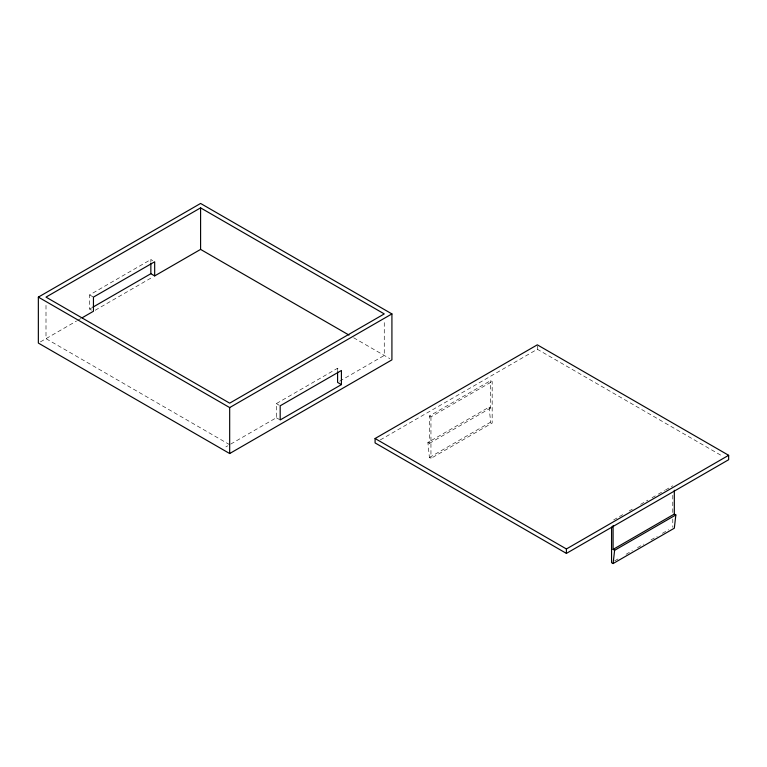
<?xml version="1.0" encoding="UTF-8"?>
<svg xmlns="http://www.w3.org/2000/svg" width="767" height="767" viewBox="0 0 767 767"><rect width="100%" height="100%" fill="white"/><g stroke="black" fill="none" stroke-linecap="round" stroke-linejoin="round"><path stroke-width="0.58" stroke-dasharray="3.83 2.88" d="M91.541 310.156L89.624 309.053L89.624 294.912L150.85 259.562L152.758 260.665M89.624 309.053L91.704 307.855M40.421 341.881L76.585 320.999M77.62 320.405L80.717 318.612M95.185 310.261L153.055 276.849M230.714 444.093L276.36 417.747L276.36 403.605L337.585 368.256L339.493 369.358M225.853 446.902L227.761 445.8M339.656 381.199L384.267 355.447L384.267 319.839M380.25 439.942L537.322 349.253L722.447 456.135M427.89 442.482L429.415 443.374L429.415 415.973L490.64 380.624L492.174 381.515L492.174 423.048L430.949 458.388L429.415 457.506L427.89 442.482L489.116 407.143L490.64 408.025L490.64 380.624M429.415 415.973L430.949 416.855L492.174 381.515M429.415 443.374L490.64 408.025M429.415 457.506L490.64 422.157L492.174 423.048M613.638 519.93L622.977 514.542M629.199 510.947L632.315 509.154M640.618 504.36L647.875 500.161M652.027 497.764L657.214 494.773M658.259 494.169L664.481 490.583M665.516 489.979L672.784 485.789M614.674 560.869L618.825 558.472M626.083 554.282L632.315 550.687M637.502 547.686L643.724 544.091M650.991 539.901L657.214 536.306M662.41 533.314L668.632 529.719M353.654 337.768L389.847 358.668M89.624 294.912L93.449 297.117M276.36 403.605L279.226 405.264M276.36 417.747L280.185 419.952M229.678 444.697L46.001 338.65L46.001 303.051M489.116 407.143L490.64 422.157M672.784 495.281L672.784 513.075M672.784 519.01L672.784 527.322M537.322 345.946L537.322 349.253M430.949 416.855L430.949 458.388M337.585 368.256L337.585 370.614M150.85 259.562L150.85 261.921"/><path stroke-width="1.15" d="M611.558 527.063L611.558 562.671L613.092 563.553L614.616 550.294L675.842 514.945L674.318 514.063L613.092 549.412L613.092 525.587M675.842 514.945L674.318 528.204L613.092 563.553M38.35 297.117L200.59 203.447L391.918 313.914L391.918 359.867L229.678 453.537L38.35 343.07L38.35 297.117L229.678 407.584L391.918 313.914M200.59 207.867L46.001 297.117L229.678 403.164L384.267 313.914L200.59 207.867L200.59 249.4L348.985 335.074M92.74 307.251L150.85 273.704L154.675 275.909L200.59 249.4M82.107 317.806L93.449 311.258L93.449 297.117L154.675 261.777L154.675 275.909M341.411 384.603L280.185 419.952L280.185 405.81L341.411 370.471L341.411 384.603L337.585 382.397L337.585 371.794M375.082 438.513L537.322 344.834L728.65 455.301L728.65 459.721L566.41 553.391L375.082 442.923L375.082 438.513L566.41 548.971L728.65 455.301M613.092 549.412L614.616 550.294M674.318 490.247L674.318 514.063M566.41 548.971L566.41 553.391M229.678 407.584L229.678 453.537M150.85 263.1L150.85 273.704"/></g></svg>
